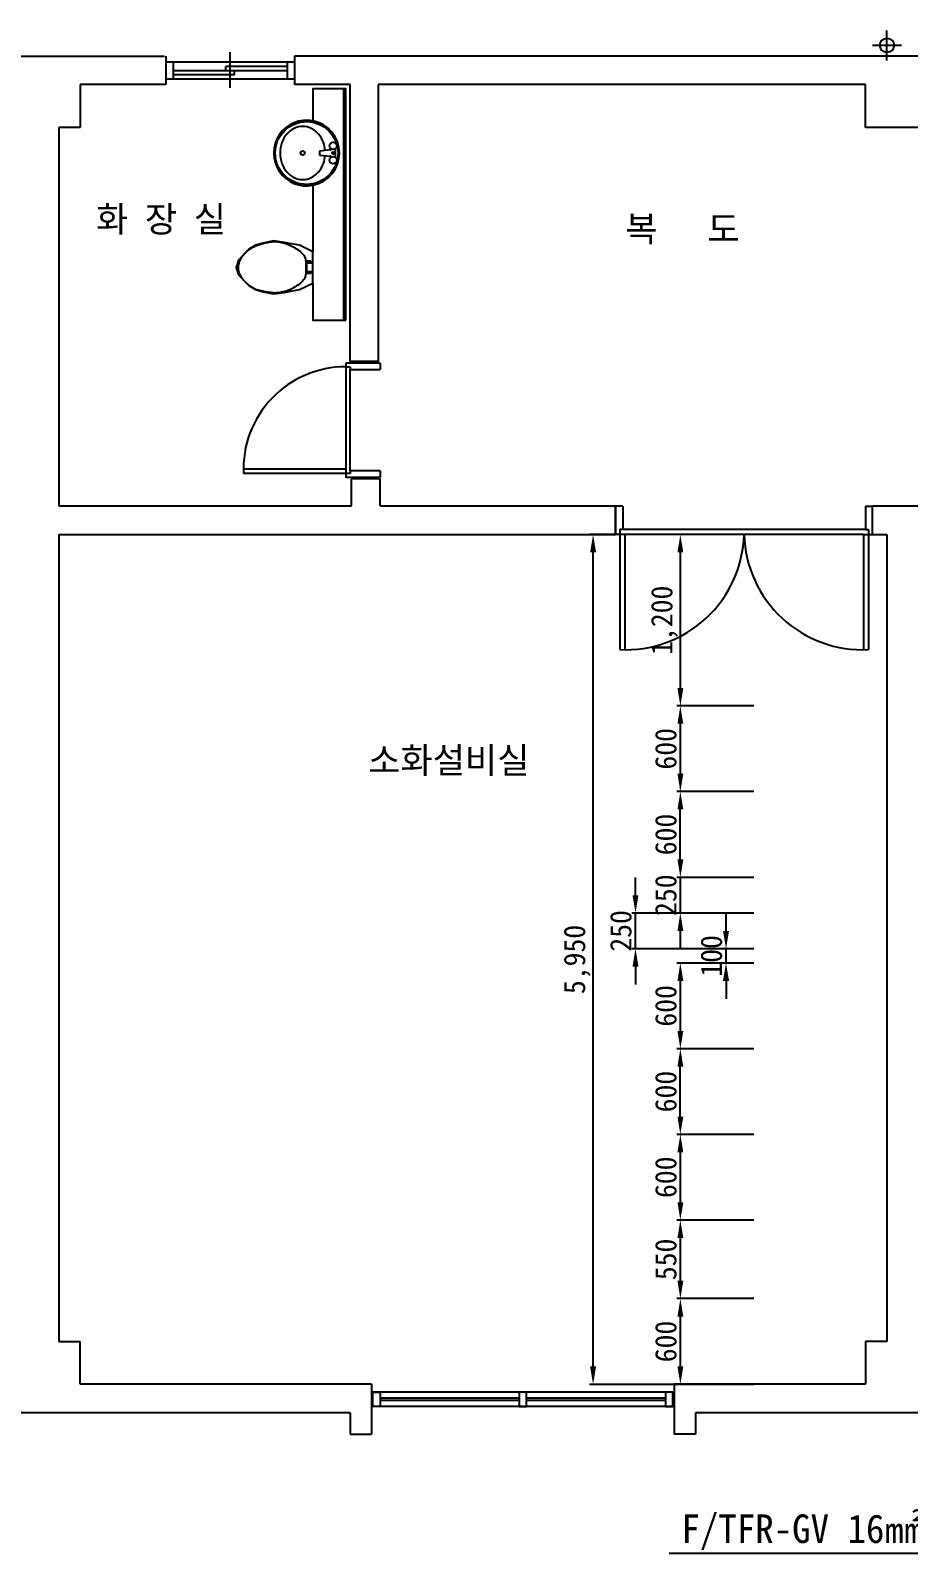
# Model space of a CAD drawing. Header units: millimetres. Extents: x -7278 to 32522, y -66367 to -35122.
# Drawn here: x 16082 to 22231, y -60734 to -50069 of the extents above; entities that cross this region are included whole.
import ezdxf
from ezdxf.enums import TextEntityAlignment as Align

# ---------------------------------------------------------------- set-up
doc = ezdxf.new("R2010")
doc.units = ezdxf.units.MM
for name, color, linetype in [('TZ-BASE', 253, 'Continuous'), ('TZ-DIMS', 1, 'Continuous'), ('TZ-LEAT', 3, 'Continuous')]:
    doc.layers.add(name, color=color, linetype=linetype)
doc.styles.get("Standard").update_dxf_attribs({"font": 'GulimChe.ttf'})
doc.dimstyles.new('D50', dxfattribs={"dimscale": 50, "dimtxt": 3, "dimasz": 2.5, "dimexe": 0.5, "dimexo": 0.5, "dimgap": 0.5, "dimtad": 1, "dimdec": 0, "dimzin": 1, "dimdsep": 46, "dimlunit": 6, "dimtxsty": 'Standard', "dimcen": 1, "dimclrd": 1, "dimclre": 1, "dimclrt": 3, "dimadec": 0, "dimazin": 0, "dimtfac": 1, "dimtdec": 0, "dimtix": 1, "dimtmove": 2, "dimatfit": 3, "dimfxl": 0, "dimtvp": 2, "dimlwd": -1, "dimlwe": -1, "dimarcsym": 0})

# ---------------------------------------------------------------- blocks, each defined once
blk = doc.blocks.new('*D44')
at = {"layer": 'DEFPOINTS', "color": 0, "ltscale": 0.1}
for p in [(21173, -53599), (20633, -54799), (21173, -54799)]:
    blk.add_point(p, dxfattribs=at)
at = {"layer": 'TZ-DIMS', "color": 1, "ltscale": 0.1}
for p, q in [((21148, -53599), (20608, -53599)), ((20633, -53724), (20633, -54674)), ((21148, -54799), (20608, -54799))]:
    blk.add_line(p, q, dxfattribs=at)
for points in [[(20613, -53724), (20654, -53724), (20633, -53599)], [(20613, -54674), (20654, -54674), (20633, -54799)]]:
    blk.add_solid(points, dxfattribs=at)
at = {"layer": 'TZ-DIMS', "color": 3, "ltscale": 0.1, "insert": (20522, -54199), "char_height": 150, "attachment_point": 5, "rotation": 90}
blk.add_mtext('1,200', dxfattribs=at)
blk = doc.blocks.new('*D45')
at = {"layer": 'DEFPOINTS', "color": 0, "ltscale": 0.1}
for p in [(21173, -54799), (20633, -55399), (21173, -55399)]:
    blk.add_point(p, dxfattribs=at)
at = {"layer": 'TZ-DIMS', "color": 1, "ltscale": 0.1}
for p, q in [((21148, -54799), (20608, -54799)), ((20633, -54924), (20633, -55274)), ((21148, -55399), (20608, -55399))]:
    blk.add_line(p, q, dxfattribs=at)
for points in [[(20613, -54924), (20654, -54924), (20633, -54799)], [(20613, -55274), (20654, -55274), (20633, -55399)]]:
    blk.add_solid(points, dxfattribs=at)
at = {"layer": 'TZ-DIMS', "color": 3, "ltscale": 0.1, "insert": (20532, -55099), "char_height": 150, "attachment_point": 5, "rotation": 90}
blk.add_mtext('600', dxfattribs=at)
blk = doc.blocks.new('*D46')
at = {"layer": 'DEFPOINTS', "color": 0, "ltscale": 0.1}
for p in [(20633, -55399), (21173, -55399), (21173, -55999)]:
    blk.add_point(p, dxfattribs=at)
at = {"layer": 'TZ-DIMS', "color": 1, "ltscale": 0.1}
for p, q in [((21148, -55399), (20608, -55399)), ((20633, -55874), (20633, -55524)), ((21148, -55999), (20608, -55999))]:
    blk.add_line(p, q, dxfattribs=at)
for points in [[(20613, -55524), (20654, -55524), (20633, -55399)], [(20613, -55874), (20654, -55874), (20633, -55999)]]:
    blk.add_solid(points, dxfattribs=at)
at = {"layer": 'TZ-DIMS', "color": 3, "ltscale": 0.1, "insert": (20532, -55699), "char_height": 150, "attachment_point": 5, "rotation": 90}
blk.add_mtext('600', dxfattribs=at)
blk = doc.blocks.new('*D47')
at = {"layer": 'DEFPOINTS', "color": 0, "ltscale": 0.1}
for p in [(21173, -58949), (20633, -59549), (21173, -59549)]:
    blk.add_point(p, dxfattribs=at)
at = {"layer": 'TZ-DIMS', "color": 1, "ltscale": 0.1}
for p, q in [((21148, -58949), (20608, -58949)), ((20633, -59074), (20633, -59424)), ((21148, -59549), (20608, -59549))]:
    blk.add_line(p, q, dxfattribs=at)
for points in [[(20613, -59074), (20654, -59074), (20633, -58949)], [(20613, -59424), (20654, -59424), (20633, -59549)]]:
    blk.add_solid(points, dxfattribs=at)
at = {"layer": 'TZ-DIMS', "color": 3, "ltscale": 0.1, "insert": (20532, -59249), "char_height": 150, "attachment_point": 5, "rotation": 90}
blk.add_mtext('600', dxfattribs=at)
blk = doc.blocks.new('*D48')
at = {"layer": 'DEFPOINTS', "color": 0, "ltscale": 0.1}
for p in [(20022, -53599), (21173, -53599), (21173, -59549)]:
    blk.add_point(p, dxfattribs=at)
at = {"layer": 'TZ-DIMS', "color": 1, "ltscale": 0.1}
for p, q in [((21148, -53599), (19997, -53599)), ((20022, -59424), (20022, -53724)), ((21148, -59549), (19997, -59549))]:
    blk.add_line(p, q, dxfattribs=at)
for points in [[(20001, -53724), (20043, -53724), (20022, -53599)], [(20001, -59424), (20043, -59424), (20022, -59549)]]:
    blk.add_solid(points, dxfattribs=at)
at = {"layer": 'TZ-DIMS', "color": 3, "ltscale": 0.1, "insert": (19911, -56574), "char_height": 150, "attachment_point": 5, "rotation": 90}
blk.add_mtext('5,950', dxfattribs=at)
blk = doc.blocks.new('*D52')
at = {"layer": 'DEFPOINTS', "color": 0, "ltscale": 0.1}
for p in [(21173, -55999), (20633, -56249), (21173, -56249)]:
    blk.add_point(p, dxfattribs=at)
at = {"layer": 'TZ-DIMS', "color": 1, "ltscale": 0.1}
for p, q in [((20633, -55874), (20633, -55749)), ((21148, -55999), (20608, -55999)), ((20633, -55999), (20633, -56249)), ((21148, -56249), (20608, -56249)), ((20633, -56374), (20633, -56499))]:
    blk.add_line(p, q, dxfattribs=at)
for points in [[(20613, -55874), (20654, -55874), (20633, -55999)], [(20613, -56374), (20654, -56374), (20633, -56249)]]:
    blk.add_solid(points, dxfattribs=at)
at = {"layer": 'TZ-DIMS', "color": 3, "ltscale": 0.1, "insert": (20532, -56124), "char_height": 150, "attachment_point": 5, "rotation": 90}
blk.add_mtext('250', dxfattribs=at)
blk = doc.blocks.new('*D53')
at = {"layer": 'DEFPOINTS', "color": 0, "ltscale": 0.1}
for p in [(21173, -56599), (20633, -57199), (21173, -57199)]:
    blk.add_point(p, dxfattribs=at)
at = {"layer": 'TZ-DIMS', "color": 1, "ltscale": 0.1}
for p, q in [((21148, -56599), (20608, -56599)), ((20633, -56724), (20633, -57074)), ((21148, -57199), (20608, -57199))]:
    blk.add_line(p, q, dxfattribs=at)
for points in [[(20613, -56724), (20654, -56724), (20633, -56599)], [(20613, -57074), (20654, -57074), (20633, -57199)]]:
    blk.add_solid(points, dxfattribs=at)
at = {"layer": 'TZ-DIMS', "color": 3, "ltscale": 0.1, "insert": (20532, -56899), "char_height": 150, "attachment_point": 5, "rotation": 90}
blk.add_mtext('600', dxfattribs=at)
blk = doc.blocks.new('*D54')
at = {"layer": 'DEFPOINTS', "color": 0, "ltscale": 0.1}
for p in [(20633, -57199), (21173, -57199), (21173, -57799)]:
    blk.add_point(p, dxfattribs=at)
at = {"layer": 'TZ-DIMS', "color": 1, "ltscale": 0.1}
for p, q in [((21148, -57199), (20608, -57199)), ((20633, -57674), (20633, -57324)), ((21148, -57799), (20608, -57799))]:
    blk.add_line(p, q, dxfattribs=at)
for points in [[(20613, -57324), (20654, -57324), (20633, -57199)], [(20613, -57674), (20654, -57674), (20633, -57799)]]:
    blk.add_solid(points, dxfattribs=at)
at = {"layer": 'TZ-DIMS', "color": 3, "ltscale": 0.1, "insert": (20532, -57499), "char_height": 150, "attachment_point": 5, "rotation": 90}
blk.add_mtext('600', dxfattribs=at)
blk = doc.blocks.new('*D55')
at = {"layer": 'DEFPOINTS', "color": 0, "ltscale": 0.1}
for p in [(21173, -57799), (20633, -58399), (21173, -58399)]:
    blk.add_point(p, dxfattribs=at)
at = {"layer": 'TZ-DIMS', "color": 1, "ltscale": 0.1}
for p, q in [((21148, -57799), (20608, -57799)), ((20633, -57924), (20633, -58274)), ((21148, -58399), (20608, -58399))]:
    blk.add_line(p, q, dxfattribs=at)
for points in [[(20613, -57924), (20654, -57924), (20633, -57799)], [(20613, -58274), (20654, -58274), (20633, -58399)]]:
    blk.add_solid(points, dxfattribs=at)
at = {"layer": 'TZ-DIMS', "color": 3, "ltscale": 0.1, "insert": (20532, -58099), "char_height": 150, "attachment_point": 5, "rotation": 90}
blk.add_mtext('600', dxfattribs=at)
blk = doc.blocks.new('*D56')
at = {"layer": 'DEFPOINTS', "color": 0, "ltscale": 0.1}
for p in [(21173, -58399), (20633, -58949), (21173, -58949)]:
    blk.add_point(p, dxfattribs=at)
at = {"layer": 'TZ-DIMS', "color": 1, "ltscale": 0.1}
for p, q in [((21148, -58399), (20608, -58399)), ((20633, -58524), (20633, -58824)), ((21148, -58949), (20608, -58949))]:
    blk.add_line(p, q, dxfattribs=at)
for points in [[(20613, -58524), (20654, -58524), (20633, -58399)], [(20613, -58824), (20654, -58824), (20633, -58949)]]:
    blk.add_solid(points, dxfattribs=at)
at = {"layer": 'TZ-DIMS', "color": 3, "ltscale": 0.1, "insert": (20532, -58674), "char_height": 150, "attachment_point": 5, "rotation": 90}
blk.add_mtext('550', dxfattribs=at)
blk = doc.blocks.new('*D57')
at = {"layer": 'DEFPOINTS', "color": 0}
for p in [(20953, -56499), (21173, -56499), (21173, -56599)]:
    blk.add_point(p, dxfattribs=at)
at = {"layer": 'TZ-DIMS', "color": 1}
for p, q in [((20953, -56374), (20953, -56249)), ((21148, -56499), (20928, -56499)), ((20953, -56599), (20953, -56499)), ((21148, -56599), (20928, -56599)), ((20953, -56724), (20953, -56849))]:
    blk.add_line(p, q, dxfattribs=at)
for points in [[(20932, -56374), (20974, -56374), (20953, -56499)], [(20932, -56724), (20974, -56724), (20953, -56599)]]:
    blk.add_solid(points, dxfattribs=at)
at = {"layer": 'TZ-DIMS', "color": 3, "insert": (20851, -56549), "char_height": 150, "attachment_point": 5, "rotation": 90}
blk.add_mtext('100', dxfattribs=at)
blk = doc.blocks.new('*D58')
at = {"layer": 'DEFPOINTS', "color": 0}
for p in [(20319, -56249), (21173, -56249), (21173, -56499)]:
    blk.add_point(p, dxfattribs=at)
at = {"layer": 'TZ-DIMS', "color": 1}
for p, q in [((20319, -56124), (20319, -55999)), ((21148, -56249), (20294, -56249)), ((20319, -56499), (20319, -56249)), ((21148, -56499), (20294, -56499)), ((20319, -56624), (20319, -56749))]:
    blk.add_line(p, q, dxfattribs=at)
for points in [[(20298, -56124), (20340, -56124), (20319, -56249)], [(20298, -56624), (20340, -56624), (20319, -56499)]]:
    blk.add_solid(points, dxfattribs=at)
at = {"layer": 'TZ-DIMS', "color": 3, "insert": (20217, -56374), "char_height": 150, "attachment_point": 5, "rotation": 90}
blk.add_mtext('250', dxfattribs=at)

msp = doc.modelspace()

# ---------------------------------------------------------------- linework, layer by layer
at = {"layer": 'TZ-BASE'}
for p, q in [((22080.2, -50280), (22080.2, -50069.4)), ((17480.2, -50471.2), (17480.2, -50221.2)), ((21979.5, -50173.5), (22182.4, -50173.5)), ((-2069.8, -50248.5), (17020.2, -50248.5)), ((17030.2, -50248.5), (17030.2, -50448.5)), ((17930.2, -50291.2), (17030.2, -50291.2)), ((17030.2, -50291.2), (17030.2, -50411.2)), ((17080.2, -50291.2), (17080.2, -50411.2)), ((17450.2, -50351.2), (17450.2, -50321.2)), ((17880.2, -50321.2), (17450.2, -50321.2)), ((17880.2, -50291.2), (17880.2, -50411.2)), ((23120.2, -50248.5), (17930.2, -50248.5)), ((17930.2, -50248.5), (17930.2, -50448.5)), ((17930.2, -50291.2), (17930.2, -50411.2)), ((17930.2, -50411.2), (17030.2, -50411.2)), ((17880.2, -50351.2), (17080.2, -50351.2)), ((17510.2, -50381.2), (17080.2, -50381.2)), ((17510.2, -50381.2), (17510.2, -50351.2)), ((16430.2, -50448.5), (16430.2, -50748.5)), ((17030.2, -50448.5), (16430.2, -50448.5)), ((18319.5, -50448.5), (17930.2, -50448.5)), ((18274.5, -50477.5), (18274.5, -52098.5)), ((18319.5, -52388.3), (18319.5, -50448.5)), ((18519.5, -52388.3), (18519.5, -50448.5)), ((21930.2, -50448.5), (18519.5, -50448.5)), ((21930.2, -50748.5), (21930.2, -50448.5)), ((16280.2, -50748.5), (16280.2, -53398.5)), ((16430.2, -50748.5), (16280.2, -50748.5)), ((22430.2, -50748.5), (21930.2, -50748.5)), ((18183, -50906.3), (18106.5, -50913.5)), ((18106.5, -50913.5), (18106.5, -50941.5)), ((18106.5, -50941.5), (18183, -50948.7)), ((18187.5, -50898.2), (18187.5, -50901.3)), ((18187.5, -50953.7), (18187.5, -50956.8)), ((18215.5, -50898.2), (18215.5, -50956.8)), ((18044.3, -51685.5), (18009.5, -51685.5)), ((18044.3, -51695.5), (18009.5, -51695.5)), ((18016.9, -51758.5), (18016.9, -51698.5)), ((18059.5, -51698.5), (18016.9, -51698.5)), ((18039.3, -51701.4), (18039.3, -51682.2)), ((18044.3, -51695.5), (18044.3, -51685.5)), ((18059.5, -51838.5), (18059.5, -51618.5)), ((18044.3, -51761.5), (18009.5, -51761.5)), ((18044.3, -51771.5), (18009.5, -51771.5)), ((18059.5, -51758.5), (18016.9, -51758.5)), ((18039.3, -51774.2), (18039.3, -51755.6)), ((18044.3, -51771.5), (18044.3, -51761.5)), ((18530.2, -52398.3), (18289.5, -52398.3)), ((18289.5, -52398.3), (18289.5, -52424.4)), ((18289.5, -52424.4), (18289.5, -53140.8)), ((18289.5, -52424.4), (18321.4, -52424.4)), ((18519.5, -52388.3), (18319.5, -52388.3)), ((18519.5, -52388.3), (18319.5, -52388.3)), ((18321.4, -52424.4), (18321.4, -52442.6)), ((18321.4, -52424.4), (18321.4, -52442.6)), ((18321.4, -53153.9), (18321.4, -52442.6)), ((18321.4, -52442.6), (18530.2, -52442.6)), ((18530.2, -52398.3), (18530.2, -52442.6)), ((18289.5, -53140.8), (17573.1, -53140.8)), ((18289.5, -53172.2), (17573.8, -53172.2)), ((18289.5, -53140.8), (18289.5, -53172.2)), ((18321.4, -53172.2), (18289.5, -53172.2)), ((18289.5, -53172.2), (18289.5, -53198.3)), ((18530.2, -53198.3), (18289.5, -53198.3)), ((18530.2, -53153.9), (18321.4, -53153.9)), ((18321.4, -53153.9), (18321.4, -53172.2)), ((18530.2, -53208.3), (18330.2, -53208.3)), ((18330.2, -53398.5), (18330.2, -53208.3)), ((18530.2, -53153.9), (18530.2, -53198.3)), ((18530.2, -53398.5), (18530.2, -53208.3)), ((16280.2, -53398.5), (18330.2, -53398.5)), ((18530.2, -53398.5), (20179.6, -53398.5)), ((20179.6, -53399.6), (20179.6, -53599.6)), ((20179.6, -53599.6), (20179.6, -53400.7)), ((20229.4, -53400.7), (20179.6, -53400.7)), ((20229.4, -53400.7), (20229.4, -53563.7)), ((21930, -53400.7), (21930, -53563.7)), ((21930, -53400.7), (21979.8, -53400.7)), ((21979.8, -53599.6), (21979.8, -53398.5)), ((21979.8, -53398.5), (23280.5, -53398.5)), ((16280.2, -53598.5), (20179.6, -53598.5)), ((16280.2, -53598.5), (16280.2, -59248.5)), ((20208.9, -53599.6), (20179.6, -53599.6)), ((20229.4, -53563.7), (20208.9, -53563.7)), ((20208.9, -53563.7), (20208.9, -53599.6)), ((20208.9, -53599.6), (20208.9, -54404.8)), ((20244.2, -53599.6), (20208.9, -53599.6)), ((21930, -53563.7), (20229.4, -53563.7)), ((20244.2, -53599.6), (20244.2, -54405.6)), ((21915.2, -53599.6), (20244.2, -53599.6)), ((21915.2, -53599.6), (21915.2, -54405.6)), ((21915.2, -53599.6), (21950.5, -53599.6)), ((21930, -53563.7), (21950.5, -53563.7)), ((21950.5, -53563.7), (21950.5, -53599.6)), ((21950.5, -53599.6), (21950.5, -54404.8)), ((21950.5, -53599.6), (21979.8, -53599.6)), ((21979.8, -53599.6), (22080.2, -53599.6)), ((22080.2, -53599.6), (22080.2, -59248.5)), ((16280.2, -59248.5), (16430.2, -59248.5)), ((16280.2, -59248.5), (16430.2, -59248.5)), ((16430.2, -59548.5), (16430.2, -59248.5)), ((21930.2, -59248.5), (21930.2, -59548.5)), ((22080.2, -59248.5), (21930.2, -59248.5)), ((18470.2, -59548.5), (16430.2, -59548.5)), ((18470.2, -59548.5), (18470.2, -59898.5)), ((20580.2, -59603), (18480.2, -59603)), ((21930.2, -59548.5), (20590.2, -59548.5)), ((20590.2, -59548.5), (20590.2, -59898.5)), ((20580.2, -59703), (18480.2, -59703)), ((19505.2, -59645), (18530.2, -59645)), ((19505.2, -59661), (18530.2, -59661)), ((20530.2, -59645), (19555.2, -59645)), ((20530.2, -59661), (19555.2, -59661)), ((18320.2, -59748.5), (15490.2, -59748.5)), ((18320.2, -59748.5), (18320.2, -59898.5)), ((23120.2, -59748.5), (20740.2, -59748.5)), ((20740.2, -59748.5), (20740.2, -59898.5)), ((18320.2, -59898.5), (18470.2, -59898.5)), ((20740.2, -59898.5), (20590.2, -59898.5))]:
    msp.add_line(p, q, dxfattribs=at)
msp.add_lwpolyline([(18289.5, -52098.5), (18289.5, -50478.5), (18059.5, -50478.5), (18059.5, -50701.8, 1.2137208), (18059.5, -51153.3), (18059.5, -51618.5), (17965.3, -51573.5), (17859.2, -51553.1), (17783.5, -51543.5), (17710.8, -51558.5), (17657.8, -51573.5), (17609.8, -51603.5), (17537.8, -51676.8), (17521.9, -51728.5), (17538.1, -51779.8), (17609.8, -51853.5), (17657.8, -51883.5), (17710.8, -51898.5), (17783.5, -51913.5), (17859.2, -51903.9), (17965.3, -51883.5), (18059.5, -51838.5), (18059.5, -52098.5)], format="xyb", close=True, dxfattribs=at)
msp.add_lwpolyline([(18145.3, -50909.8, 0.0644354), (18133.6, -50855, 0.0917189), (18099.7, -50796, 0.1035985), (18047.2, -50755.2, 0.1139123), (17988, -50741.5, 0.1139123), (17928.9, -50755.2, 0.1035985), (17876.3, -50796, 0.0917189), (17842.4, -50855, 0.0847847), (17830, -50927.5, 0.0847847), (17842.4, -51000, 0.0917189), (17876.3, -51059, 0.1035985), (17928.9, -51099.9, 0.1139123), (17988, -51113.5, 0.1139123), (18047.2, -51099.9, 0.1035985), (18099.7, -51059, 0.0917189), (18133.6, -51000, 0.0644354), (18145.3, -50945.2, 0.0847847)], format="xyb", dxfattribs=at)
for points in [[(17997.5, -51811.3), (17992.5, -51817.9), (17986.4, -51824.6), (17979.5, -51831.5), (17971.9, -51838.3), (17963.6, -51845.1), (17954.8, -51851.7), (17945.7, -51858.1), (17936.4, -51864.2), (17927, -51869.9), (17917.4, -51875.2), (17907.8, -51880.1), (17898.2, -51884.5), (17888.5, -51888.6), (17878.9, -51892.2), (17869.2, -51895.4), (17859.6, -51898.2), (17850.1, -51900.5), (17840.7, -51902.5), (17831.7, -51904.1), (17823.2, -51905.3), (17815.3, -51906.3), (17808.2, -51907), (17802, -51907.6), (17796.8, -51907.9), (17792.8, -51908.1), (17789.7, -51908.2), (17787.2, -51908.1), (17785, -51907.9), (17782.8, -51907.6), (17780.2, -51907.2), (17777.1, -51906.6), (17773.1, -51906), (17768, -51905.3), (17761.8, -51904.4), (17754.8, -51903.5), (17747.2, -51902.5), (17739.2, -51901.4), (17730.9, -51900.2), (17722.6, -51898.8), (17714.5, -51897.4), (17706.7, -51895.9), (17699.3, -51894.3), (17692.3, -51892.7), (17685.9, -51891.2), (17680, -51889.7), (17674.9, -51888.3), (17670.4, -51887), (17666.7, -51885.9), (17663.7, -51885.1), (17661.4, -51884.3), (17659.6, -51883.7), (17657.9, -51883), (17656.3, -51882.1), (17654.6, -51881.1), (17652.5, -51879.8), (17649.8, -51878.2), (17646.5, -51876.1), (17642.4, -51873.5), (17637.8, -51870.6), (17632.6, -51867.2), (17627.1, -51863.4), (17621.1, -51859.2), (17614.9, -51854.6), (17608.5, -51849.7), (17601.9, -51844.4), (17595.3, -51838.7), (17588.7, -51832.7), (17582.3, -51826.4), (17576, -51819.7), (17570, -51812.7), (17564.3, -51805.4), (17559, -51797.7), (17554.3, -51789.7), (17550.1, -51781.5), (17546.4, -51773), (17543.4, -51764.2), (17541.1, -51755.2), (17539.4, -51746.1), (17538.6, -51736.7), (17538.5, -51727.3), (17539.2, -51717.7), (17540.7, -51708.1), (17542.9, -51698.5), (17545.8, -51689.1), (17549.3, -51680), (17553.3, -51671.1), (17557.7, -51662.7), (17562.5, -51654.7), (17567.7, -51647.3), (17573.2, -51640.5), (17578.9, -51634.1), (17584.8, -51628.2), (17590.8, -51622.7), (17597, -51617.5), (17603.2, -51612.6), (17609.5, -51607.9), (17615.7, -51603.5), (17621.9, -51599.3), (17628.1, -51595.2), (17634.3, -51591.4), (17640.6, -51587.8), (17646.9, -51584.3), (17653.3, -51581.1), (17659.8, -51578.1), (17666.3, -51575.2), (17673, -51572.5), (17679.8, -51570), (17686.8, -51567.6), (17693.9, -51565.3), (17701.2, -51563.1), (17708.7, -51561), (17716.4, -51558.9), (17724.3, -51556.9), (17732.4, -51555), (17740.7, -51553.2), (17749.2, -51551.6), (17757.8, -51550.2), (17766.6, -51549.1), (17775.5, -51548.3), (17784.5, -51547.8), (17793.7, -51547.7), (17802.9, -51548.1), (17812.2, -51548.8), (17821.5, -51549.9), (17831, -51551.4), (17840.5, -51553.3), (17850, -51555.6), (17859.7, -51558.2), (17869.3, -51561.2), (17879, -51564.6), (17888.6, -51568.3), (17898.3, -51572.4), (17907.9, -51576.9), (17917.5, -51581.8), (17927, -51587.1), (17936.4, -51592.8), (17945.8, -51598.9), (17954.9, -51605.3), (17963.6, -51611.9), (17971.9, -51618.7), (17979.5, -51625.6), (17986.4, -51632.4), (17992.5, -51639.2), (17997.5, -51645.8), (18001.5, -51652.1), (18004.5, -51658.3), (18006.6, -51664.5), (18008, -51670.6), (18008.9, -51676.9), (18009.3, -51683.3), (18009.5, -51690), (18009.5, -51697.1), (18009.5, -51704.6), (18009.5, -51712.5), (18009.5, -51720.6), (18009.5, -51728.8), (18009.5, -51737), (18009.5, -51745.1), (18009.5, -51752.9), (18009.5, -51760.4), (18009.5, -51767.4), (18009.3, -51774.1), (18008.9, -51780.5), (18008, -51786.7), (18006.6, -51792.8), (18004.5, -51798.8), (18001.5, -51805)], [(18480.2, -59603), (18530.2, -59603), (18530.2, -59703), (18480.2, -59703)], [(19555.2, -59603), (19505.2, -59603), (19505.2, -59703), (19555.2, -59703)], [(20580.2, -59603), (20530.2, -59603), (20530.2, -59703), (20580.2, -59703)]]:
    msp.add_lwpolyline(points, close=True, dxfattribs=at)
for centre, radius in [((22080.2, -50173.5), 50), ((18015.5, -50927.5), 220), ((18201.5, -50877.5), 25), ((17988, -50927.5), 15), ((18201.5, -50977.5), 25), ((18201.5, -50927.5), 8)]:
    msp.add_circle(centre, radius, dxfattribs=at)
for centre, radius, start, end in [((18015.5, -50927.5), 230, 281.02891, 78.97109), ((18182.5, -50901.3), 5, 275.39095, 0), ((18182.5, -50953.7), 5, 0, 84.60905), ((20248.6, -53574.8), 831, 267.26402, 358.29163), ((21910.6, -53573.9), 831.8, 181.76646, 272.74348)]:
    msp.add_arc(centre, radius, start, end, dxfattribs=at)
msp.add_ellipse((18289.5, -53140.8), major_axis=(-506.6, 506.6), ratio=1, start_param=-0.7853982, end_param=0.8291393, dxfattribs=at)

# ---------------------------------------------------------------- texts
for s, p in [('화 장 실', (16995.9, -51389.2)), ('복   도', (20647.8, -51459.5)), ('소화설비실', (19011.6, -55177.6))]:
    msp.add_text(s, height=180, dxfattribs=at).set_placement(p, align=Align.MIDDLE)
at = {"layer": 'TZ-LEAT', "insert": (22981.4, -60708.6), "char_height": 200, "attachment_point": 9}
msp.add_mtext('F/TFR-GV 16㎟x1x5m', dxfattribs=at)

# ---------------------------------------------------------------- dimensions: what is measured, and where the dimension line sits
at = {"layer": 'TZ-DIMS', "ltscale": 0.1}
for base, p1, p2, angle, picture, middle in [((20022.2, -53598.5), (21173.1, -59548.5), (21173.1, -53598.5), 90, '*D48', (19911.1, -56573.5)), ((20633.4, -54798.5), (21173.1, -53598.5), (21173.1, -54798.5), 90, '*D44', (20522.2, -54198.5)), ((20633.4, -55398.5), (21173.1, -54798.5), (21173.1, -55398.5), 90, '*D45', (20531.7, -55098.5)), ((20633.4, -55398.5), (21173.1, -55998.5), (21173.1, -55398.5), 270, '*D46', (20531.7, -55698.5)), ((20633.4, -56248.5), (21173.1, -55998.5), (21173.1, -56248.5), 90, '*D52', (20531.7, -56123.5)), ((20633.4, -57198.5), (21173.1, -56598.5), (21173.1, -57198.5), 90, '*D53', (20531.7, -56898.5)), ((20633.4, -57198.5), (21173.1, -57798.5), (21173.1, -57198.5), 270, '*D54', (20531.7, -57498.5)), ((20633.4, -58398.5), (21173.1, -57798.5), (21173.1, -58398.5), 90, '*D55', (20531.7, -58098.5)), ((20633.4, -58948.5), (21173.1, -58398.5), (21173.1, -58948.5), 90, '*D56', (20531.7, -58673.5)), ((20633.4, -59548.5), (21173.1, -58948.5), (21173.1, -59548.5), 90, '*D47', (20531.7, -59248.5))]:
    dim = msp.add_linear_dim(base=base, p1=p1, p2=p2, angle=angle, dimstyle='D50', dxfattribs=at)
    dim.commit()
    dim.dimension.update_dxf_attribs({"geometry": picture, "text_midpoint": middle})
at = {"layer": 'TZ-DIMS'}
for base, p1, p2, picture, middle in [((20319.1, -56248.5), (21173.1, -56498.5), (21173.1, -56248.5), '*D58', (20217.4, -56373.5)), ((20952.7, -56498.5), (21173.1, -56598.5), (21173.1, -56498.5), '*D57', (20850.7, -56548.5))]:
    dim = msp.add_linear_dim(base=base, p1=p1, p2=p2, angle=90, dimstyle='D50', dxfattribs=at)
    dim.commit()
    dim.dimension.update_dxf_attribs({"geometry": picture, "text_midpoint": middle})

# ---------------------------------------------------------------- leaders
at = {"layer": 'TZ-DIMS', "annotation_type": 0, "has_hookline": 1, "hookline_direction": 1, "text_width": 2426.9}
msp.add_leader([(23491.5, -59179.8), (23213.3, -60733.6), (23006.4, -60733.6)], dimstyle='D50', dxfattribs=at)

doc.saveas('drawing.dxf')
